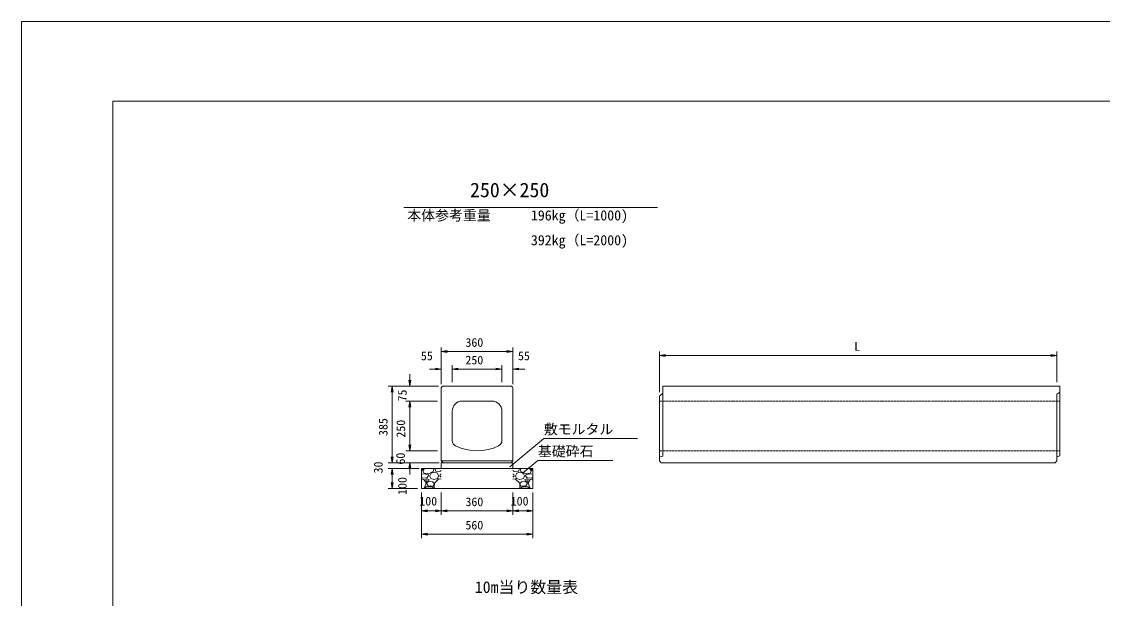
# Model space of a CAD drawing. Units: millimetres, scale not verified. Extents: x 0 to 84100, y 0 to 59400.
# Drawn here: x 0 to 27202, y 44877 to 59400 of the extents above; entities that cross this region are included whole.
import ezdxf
from ezdxf.enums import TextEntityAlignment as Align

# ---------------------------------------------------------------- set-up
doc = ezdxf.new("R2010")
doc.units = ezdxf.units.MM
doc.header["$LTSCALE"] = 100
doc.linetypes.add('USER1', pattern=[0.375, 0.25, -0.125])
for name, color, linetype, lineweight in [('0_2', 7, 'Continuous', 18), ('D-STR-DIM（寸法）', 7, 'Continuous', 18), ('D-STR-HTXT（旗揚げ）', 7, 'Continuous', 18), ('D-STR-STRn（構造物）', 7, 'Continuous', 18), ('D-STR（構造物外形線）', 1, 'Continuous', 18), ('D-TTL(外枠）', 2, 'Continuous', 18), ('DEFPOINTS_3', 8, 'Continuous', 18)]:
    doc.layers.add(name, color=color, linetype=linetype, lineweight=lineweight)
for name, color, linetype in [('D-MTR-TXT(文字列）', 7, 'Continuous'), ('D-MTR（材料表タイトル）', 7, 'Continuous'), ('D-STR-TXT（文字）', 7, 'Continuous'), ('D-TTL-TXT（文字）', 7, 'Continuous')]:
    doc.layers.add(name, color=color, linetype=linetype)
doc.styles.add('ＭＳ ゴシック', font='')
doc.styles.get('ＭＳ ゴシック').set_extended_font_data('MS Gothic')

msp = doc.modelspace()

# ---------------------------------------------------------------- linework, layer by layer
at = {"layer": '0_2'}
for p, q in [((10563.8, 51095.9), (10713.8, 51120.9)), ((10713.8, 51070.9), (10563.8, 51095.9)), ((10563.8, 51095.9), (10713.8, 51095.9)), ((12213.8, 51120.9), (12363.8, 51095.9)), ((12363.8, 51095.9), (12213.8, 51070.9)), ((12363.8, 51095.9), (12213.8, 51095.9)), ((16055.1, 50995.9), (16205.1, 51020.9)), ((16205.1, 50970.9), (16055.1, 50995.9)), ((16055.1, 50995.9), (16205.1, 50995.9)), ((25905.1, 51020.9), (26055.1, 50995.9)), ((26055.1, 50995.9), (25905.1, 50970.9)), ((26055.1, 50995.9), (25905.1, 50995.9)), ((10413.8, 50678), (10563.8, 50653)), ((10563.8, 50653), (10413.8, 50628)), ((10563.8, 50653), (10413.8, 50653)), ((10838.8, 50653), (10988.8, 50678)), ((10838.8, 50653), (10988.8, 50678)), ((10988.8, 50628), (10838.8, 50653)), ((10838.8, 50653), (10988.8, 50653)), ((10988.8, 50628), (10838.8, 50653)), ((10838.8, 50653), (10988.8, 50653)), ((11938.8, 50678), (12088.8, 50653)), ((11938.8, 50678), (12088.8, 50653)), ((12088.8, 50653), (11938.8, 50628)), ((12088.8, 50653), (11938.8, 50653)), ((12088.8, 50653), (11938.8, 50628)), ((12088.8, 50653), (11938.8, 50653)), ((12363.8, 50653), (12513.8, 50678)), ((12513.8, 50628), (12363.8, 50653)), ((12363.8, 50653), (12513.8, 50653)), ((9769.8, 50219.7), (9744.8, 50369.7)), ((9794.8, 50369.7), (9769.8, 50219.7)), ((9769.8, 50219.7), (9769.8, 50369.7)), ((9301.2, 50069.7), (9326.2, 50219.7)), ((9326.2, 50219.7), (9351.2, 50069.7)), ((9326.2, 50219.7), (9326.2, 50069.7)), ((9744.8, 49694.7), (9769.8, 49844.7)), ((9744.8, 49694.7), (9769.8, 49844.7)), ((9769.8, 49844.7), (9794.8, 49694.7)), ((9769.8, 49844.7), (9769.8, 49694.7)), ((9769.8, 49844.7), (9794.8, 49694.7)), ((9769.8, 49844.7), (9769.8, 49694.7)), ((9769.8, 48594.7), (9744.8, 48744.7)), ((9769.8, 48594.7), (9744.8, 48744.7)), ((9794.8, 48744.7), (9769.8, 48594.7)), ((9769.8, 48594.7), (9769.8, 48744.7)), ((9794.8, 48744.7), (9769.8, 48594.7)), ((9769.8, 48594.7), (9769.8, 48744.7)), ((9326.2, 48294.7), (9301.2, 48444.7)), ((9326.2, 48294.7), (9301.2, 48444.7)), ((9351.2, 48444.7), (9326.2, 48294.7)), ((9326.2, 48294.7), (9326.2, 48444.7)), ((9351.2, 48444.7), (9326.2, 48294.7)), ((9326.2, 48294.7), (9326.2, 48444.7)), ((9744.8, 48144.7), (9769.8, 48294.7)), ((9769.8, 48294.7), (9794.8, 48144.7)), ((9769.8, 48294.7), (9769.8, 48144.7)), ((9301.2, 47994.7), (9326.2, 48144.7)), ((9301.2, 47994.7), (9326.2, 48144.7)), ((9326.2, 48144.7), (9351.2, 47994.7)), ((9326.2, 48144.7), (9326.2, 47994.7)), ((9326.2, 48144.7), (9351.2, 47994.7)), ((9326.2, 48144.7), (9326.2, 47994.7)), ((9326.2, 47644.7), (9301.2, 47794.7)), ((9351.2, 47794.7), (9326.2, 47644.7)), ((9326.2, 47644.7), (9326.2, 47794.7)), ((10063.8, 47083.5), (10213.8, 47108.5)), ((10213.8, 47058.5), (10063.8, 47083.5)), ((10063.8, 47083.5), (10213.8, 47083.5)), ((10413.8, 47108.5), (10563.8, 47083.5)), ((10563.8, 47083.5), (10413.8, 47058.5)), ((10563.8, 47083.5), (10413.8, 47083.5)), ((10563.8, 47083.5), (10713.8, 47108.5)), ((10713.8, 47058.5), (10563.8, 47083.5)), ((10563.8, 47083.5), (10713.8, 47083.5)), ((12213.8, 47108.5), (12363.8, 47083.5)), ((12363.8, 47083.5), (12213.8, 47058.5)), ((12363.8, 47083.5), (12213.8, 47083.5)), ((12363.8, 47083.5), (12513.8, 47108.5)), ((12513.8, 47058.5), (12363.8, 47083.5)), ((12363.8, 47083.5), (12513.8, 47083.5)), ((12713.8, 47108.5), (12863.8, 47083.5)), ((12863.8, 47083.5), (12713.8, 47058.5)), ((12863.8, 47083.5), (12713.8, 47083.5)), ((10063.8, 46496.9), (10213.8, 46521.9)), ((12713.8, 46521.9), (12863.8, 46496.9)), ((10213.8, 46471.9), (10063.8, 46496.9)), ((10063.8, 46496.9), (10213.8, 46496.9)), ((12863.8, 46496.9), (12713.8, 46471.9)), ((12863.8, 46496.9), (12713.8, 46496.9))]:
    msp.add_line(p, q, dxfattribs=at)
at = {"layer": 'D-STR-DIM（寸法）'}
for p, q in [((10563.8, 50274.7), (10563.8, 51195.9)), ((12363.8, 50274.7), (12363.8, 51195.9)), ((10713.8, 51095.9), (12213.8, 51095.9)), ((16055.1, 50069.7), (16055.1, 51095.9)), ((16205.1, 50995.9), (25905.1, 50995.9)), ((26055.1, 50319.7), (26055.1, 51095.9)), ((10413.8, 50653), (10263.8, 50653)), ((10563.8, 50274.7), (10563.8, 50753)), ((10838.8, 50319.7), (10838.8, 50753)), ((10838.8, 50319.7), (10838.8, 50753)), ((10988.8, 50653), (11938.8, 50653)), ((10988.8, 50653), (11138.8, 50653)), ((11938.8, 50653), (11788.8, 50653)), ((12088.8, 50319.7), (12088.8, 50753)), ((12088.8, 50319.7), (12088.8, 50753)), ((12363.8, 50274.7), (12363.8, 50753)), ((12513.8, 50653), (12663.8, 50653)), ((9769.8, 50369.7), (9769.8, 50519.7)), ((10493.8, 50219.7), (9226.2, 50219.7)), ((9326.2, 50069.7), (9326.2, 48444.7)), ((10493.8, 50219.7), (9669.8, 50219.7)), ((10463.8, 49844.7), (9669.8, 49844.7)), ((10463.8, 49844.7), (9669.8, 49844.7)), ((9769.8, 49694.7), (9769.8, 48744.7)), ((9769.8, 49694.7), (9769.8, 49544.7)), ((9769.8, 48744.7), (9769.8, 48894.7)), ((9326.2, 48444.7), (9326.2, 48594.7)), ((10463.8, 48594.7), (9669.8, 48594.7)), ((10463.8, 48594.7), (9669.8, 48594.7)), ((10508.8, 48294.7), (9226.2, 48294.7)), ((10508.8, 48294.7), (9226.2, 48294.7)), ((10508.8, 48294.7), (9669.8, 48294.7)), ((10008.8, 48144.7), (9226.2, 48144.7)), ((10008.8, 48144.7), (9226.2, 48144.7)), ((9326.2, 47994.7), (9326.2, 47794.7)), ((9326.2, 47994.7), (9326.2, 47844.7)), ((9769.8, 48144.7), (9769.8, 47994.7)), ((9963.8, 47644.7), (9226.2, 47644.7)), ((10063.8, 47544.7), (10063.8, 46396.9)), ((10063.8, 47544.7), (10063.8, 46983.5)), ((10563.8, 47544.7), (10563.8, 46983.5)), ((10563.8, 47544.7), (10563.8, 46983.5)), ((12363.8, 47544.7), (12363.8, 46983.5)), ((12363.8, 47544.7), (12363.8, 46983.5)), ((12863.8, 47546.3), (12863.8, 46396.9)), ((12863.8, 47544.7), (12863.8, 46983.5)), ((10413.8, 47083.5), (10213.8, 47083.5)), ((12213.8, 47083.5), (10713.8, 47083.5)), ((12513.8, 47083.5), (12713.8, 47083.5)), ((12713.8, 46496.9), (10213.8, 46496.9))]:
    msp.add_line(p, q, dxfattribs=at)
at = {"layer": 'D-STR-HTXT（旗揚げ）'}
for p, q in [((9623.5, 54723), (16001.8, 54723)), ((12291, 48190.8), (13143.6, 48907.1)), ((15503.4, 48907.1), (13143.6, 48907.1)), ((12600.5, 48022.2), (12993.8, 48351.9)), ((14880.1, 48351.9), (12993.8, 48351.9))]:
    msp.add_line(p, q, dxfattribs=at)
at = {"layer": 'D-STR-STRn（構造物）'}
for p, q in [((10563.8, 48294.7), (10563.8, 48144.7)), ((12363.8, 48294.7), (12363.8, 48144.7)), ((10563.8, 48144.7), (10063.8, 48144.7)), ((10063.8, 48144.7), (10063.8, 47644.7)), ((10063.8, 48101.2), (10120.1, 48144.7)), ((10140.1, 48013.9), (10063.8, 48005.8)), ((10084.5, 47906.1), (10063.8, 47928.7)), ((10124.8, 47873.9), (10063.8, 47879)), ((10199.3, 47914.8), (10084.3, 47904.8)), ((10094.6, 48089.5), (10144.3, 48144.7)), ((10130.6, 48029.2), (10095.6, 48089.2)), ((10254.3, 48020.5), (10129.3, 48030.5)), ((10239.5, 47989.7), (10139.5, 48014.7)), ((10209.6, 47884.3), (10174.6, 47869.3)), ((10244.6, 47964.5), (10199.6, 47914.5)), ((10269.8, 47864.5), (10209.8, 47884.5)), ((10244.7, 47964.1), (10239.7, 47989.1)), ((10359.9, 48074.1), (10254.9, 48019.1)), ((10269.2, 47964.6), (10299.2, 47894.6)), ((10274.5, 47964.4), (10304.5, 48034.4)), ((10299.3, 47894.1), (10384.3, 47869.1)), ((10304.7, 48034.4), (10384.7, 48059.4)), ((10379.8, 48144.4), (10359.8, 48074.4)), ((10384.5, 48059.4), (10464.5, 48029.4)), ((10384.9, 47869.2), (10469.9, 47894.2)), ((10504.8, 47884.4), (10389.8, 47779.4)), ((10396.8, 48144.7), (10423.8, 48080.6)), ((10424.3, 48079.2), (10529.3, 48074.2)), ((10464.7, 48029.3), (10494.7, 47964.3)), ((10469.5, 47894.7), (10494.5, 47964.7)), ((10563.8, 47879), (10504.8, 47883.9)), ((10529.5, 47964.6), (10544.5, 48004.6)), ((10563.8, 47928.7), (10529.5, 47966.1)), ((10529.7, 48074.8), (10563.8, 48101.2)), ((10563.8, 48005.8), (10545.1, 48003.9)), ((12363.8, 48144.7), (10563.8, 48144.7)), ((12363.8, 48144.7), (12863.8, 48144.7)), ((12397.9, 48074.8), (12363.8, 48101.2)), ((12363.8, 48005.8), (12382.5, 48003.9)), ((12363.8, 47928.7), (12398.1, 47966.1)), ((12363.8, 47879), (12422.8, 47883.9)), ((12398, 47964.6), (12383, 48004.6)), ((12503.2, 48079.2), (12398.2, 48074.2)), ((12422.8, 47884.4), (12537.8, 47779.4)), ((12462.8, 48029.3), (12432.8, 47964.3)), ((12458.1, 47894.7), (12433.1, 47964.7)), ((12542.6, 47869.2), (12457.6, 47894.2)), ((12543.1, 48059.4), (12463.1, 48029.4)), ((12530.7, 48144.7), (12503.7, 48080.6)), ((12622.9, 48034.4), (12542.9, 48059.4)), ((12628.3, 47894.1), (12543.3, 47869.1)), ((12547.7, 48144.4), (12567.7, 48074.4)), ((12567.7, 48074.1), (12672.7, 48019.1)), ((12653, 47964.4), (12623, 48034.4)), ((12658.3, 47964.6), (12628.3, 47894.6)), ((12657.7, 47864.5), (12717.7, 47884.5)), ((12673.2, 48020.5), (12798.2, 48030.5)), ((12682.9, 47964.1), (12687.9, 47989.1)), ((12682.9, 47964.5), (12727.9, 47914.5)), ((12688.1, 47989.7), (12788.1, 48014.7)), ((12718, 47884.3), (12753, 47869.3)), ((12728.3, 47914.8), (12843.3, 47904.8)), ((12832.9, 48089.5), (12783.2, 48144.7)), ((12787.5, 48013.9), (12863.8, 48005.8)), ((12796.9, 48029.2), (12831.9, 48089.2)), ((12802.8, 47873.9), (12863.8, 47879)), ((12863.8, 48101.2), (12807.5, 48144.7)), ((12843.1, 47906.1), (12863.8, 47928.7)), ((12863.8, 48144.7), (12863.8, 47644.7)), ((10063.8, 47644.7), (12863.8, 47644.7)), ((10120.1, 47644.7), (10139.7, 47659.8)), ((10180.7, 47784.7), (10125.7, 47874.7)), ((10139.7, 47659.3), (10179.7, 47784.3)), ((10144.3, 47644.7), (10184.6, 47689.5)), ((10174.5, 47869.5), (10194.5, 47819.5)), ((10184.7, 47689.5), (10314.7, 47689.5)), ((10194.5, 47819.6), (10269.5, 47864.6)), ((10194.5, 47774.6), (10234.5, 47714.6)), ((10244.6, 47824.4), (10194.6, 47774.4)), ((10234.8, 47714.2), (10359.8, 47699.2)), ((10345.2, 47809.7), (10245.2, 47824.7)), ((10314.5, 47690.6), (10379.5, 47645.6)), ((10385.7, 47773.4), (10345.7, 47808.4)), ((10359.8, 47699.5), (10384.8, 47744.5)), ((10383.8, 47675.6), (10396.8, 47644.7)), ((10389.4, 47779.7), (10384.4, 47674.7)), ((10384.7, 47744.5), (10384.7, 47774.5)), ((12543.7, 47675.6), (12530.7, 47644.7)), ((12538.1, 47779.7), (12543.1, 47674.7)), ((12541.9, 47773.4), (12581.9, 47808.4)), ((12567.8, 47699.5), (12542.8, 47744.5)), ((12542.9, 47744.5), (12542.9, 47774.5)), ((12613.1, 47690.6), (12548.1, 47645.6)), ((12692.8, 47714.2), (12567.8, 47699.2)), ((12582.3, 47809.7), (12682.3, 47824.7)), ((12742.9, 47689.5), (12612.9, 47689.5)), ((12733.1, 47819.6), (12658.1, 47864.6)), ((12682.9, 47824.4), (12732.9, 47774.4)), ((12733.1, 47774.6), (12693.1, 47714.6)), ((12753.1, 47869.5), (12733.1, 47819.5)), ((12783.2, 47644.7), (12742.9, 47689.5)), ((12746.8, 47784.7), (12801.8, 47874.7)), ((12787.9, 47659.3), (12747.9, 47784.3)), ((12807.5, 47644.7), (12787.9, 47659.8))]:
    msp.add_line(p, q, dxfattribs=at)
at = {"layer": 'D-STR（構造物外形線）'}
for p, q in [((10563.8, 50189.7), (10593.8, 50219.7)), ((10563.8, 48339.7), (10563.8, 50189.7)), ((10593.8, 50219.7), (12333.8, 50219.7)), ((12333.8, 50219.7), (12363.8, 50189.7)), ((12363.8, 48339.7), (12363.8, 50174.7)), ((16135.1, 48459.7), (16135.1, 50219.7)), ((16145.1, 50219.7), (26135.1, 50219.7)), ((26055.1, 50019.7), (26135.1, 50069.7)), ((26135.1, 48469.7), (26135.1, 50219.7)), ((11088.8, 49844.7), (11838.8, 49844.7)), ((16055.1, 49969.7), (16135.1, 50044.7)), ((16055.1, 48339.7), (16055.1, 49969.7)), ((26055.1, 48339.7), (26055.1, 50019.7)), ((10838.8, 48852.5), (10838.8, 49594.7)), ((12088.8, 48852.5), (12088.8, 49594.7)), ((16055.1, 48429.7), (16135.1, 48459.7)), ((26055.1, 48444.7), (26135.1, 48469.7)), ((10563.8, 48339.7), (12363.8, 48339.7)), ((10563.8, 48339.7), (10608.8, 48294.7)), ((10563.8, 48294.7), (12363.8, 48294.7)), ((12318.8, 48294.7), (12363.8, 48339.7)), ((16055.1, 48339.7), (16100.1, 48294.7)), ((16100.1, 48294.7), (26010.1, 48294.7)), ((26010.1, 48294.7), (26055.1, 48339.7))]:
    msp.add_line(p, q, dxfattribs=at)
at = {"layer": 'D-STR（構造物外形線）', "linetype": 'USER1'}
for p, q in [((16055.1, 49844.7), (26135.1, 49844.7)), ((16055.1, 48594.7), (26135.1, 48594.7))]:
    msp.add_line(p, q, dxfattribs=at)
at = {"layer": 'D-STR（構造物外形線）'}
for centre, radius, start, end in [((11088.8, 49594.7), 250, 90, 180), ((11838.8, 49594.7), 250, 0, 90), ((10988.8, 48852.5), 150, 180, 244.41636), ((11463.8, 49844.7), 1250, 244.41689, 295.58311), ((11938.8, 48852.5), 150, 295.58364, 0)]:
    msp.add_arc(centre, radius, start, end, dxfattribs=at)
at = {"layer": 'D-TTL(外枠）'}
for p, q in [((2300, 57400), (81800, 57400)), ((2300, 2000), (2300, 57400))]:
    msp.add_line(p, q, dxfattribs=at)
at = {"layer": 'DEFPOINTS_3'}
for p, q in [((0, 59400), (84100, 59400)), ((0, 0), (0, 59400))]:
    msp.add_line(p, q, dxfattribs=at)

# ---------------------------------------------------------------- texts
at = {"layer": 'D-MTR-TXT(文字列）', "style": 'ＭＳ ゴシック'}
for s, p in [('本体参考重量', (9706.5, 54316.3)), ('196kg（L=1000)', (12818.5, 54316.3)), ('392kg（L=2000)', (12818.5, 53692.2))]:
    msp.add_text(s, height=256.6, dxfattribs=at).set_placement(p, align=Align.BOTTOM_LEFT)
at = {"layer": 'D-MTR（材料表タイトル）', "style": 'ＭＳ ゴシック'}
msp.add_text('10m当り数量表', height=293.3, dxfattribs=at).set_placement((11405.6, 44926.2), align=Align.BOTTOM_LEFT)
at = {"layer": 'D-STR-DIM（寸法）', "style": 'ＭＳ ゴシック'}
for s, p in [('360', (11170.6, 51145.9)), ('L', (20956.1, 51045.9)), ('55', (10050.1, 50807.9)), ('250', (11169.9, 50703)), ('55', (12493.7, 50807.9)), ('100', (10010, 47149.9)), ('360', (11170.6, 47133.5)), ('100', (12310, 47149.9)), ('560', (11170.6, 46546.9))]:
    msp.add_text(s, height=219.9, dxfattribs=at).set_placement(p, align=Align.BOTTOM_LEFT)
for s, p in [('75', (9757.9, 49836.5)), ('385', (9276.2, 48967.8)), ('250', (9719.8, 48925.8)), ('60', (9712.5, 48246.7)), ('30', (9151.2, 48024)), ('100', (9758.8, 47483.2))]:
    msp.add_text(s, height=219.9, rotation=90, dxfattribs=at).set_placement(p, align=Align.BOTTOM_LEFT)
at = {"layer": 'D-STR-TXT（文字）', "style": 'ＭＳ ゴシック'}
for s, p in [('敷モルタル', (13143.6, 48932.1)), ('基礎砕石', (12993.8, 48376.9))]:
    msp.add_text(s, height=256.6, dxfattribs=at).set_placement(p, align=Align.BOTTOM_LEFT)
at = {"layer": 'D-TTL-TXT（文字）', "style": 'ＭＳ ゴシック'}
msp.add_text('250×250', height=366.6, dxfattribs=at).set_placement((11286.1, 54867.8), align=Align.BOTTOM_LEFT)

doc.saveas('drawing.dxf')
